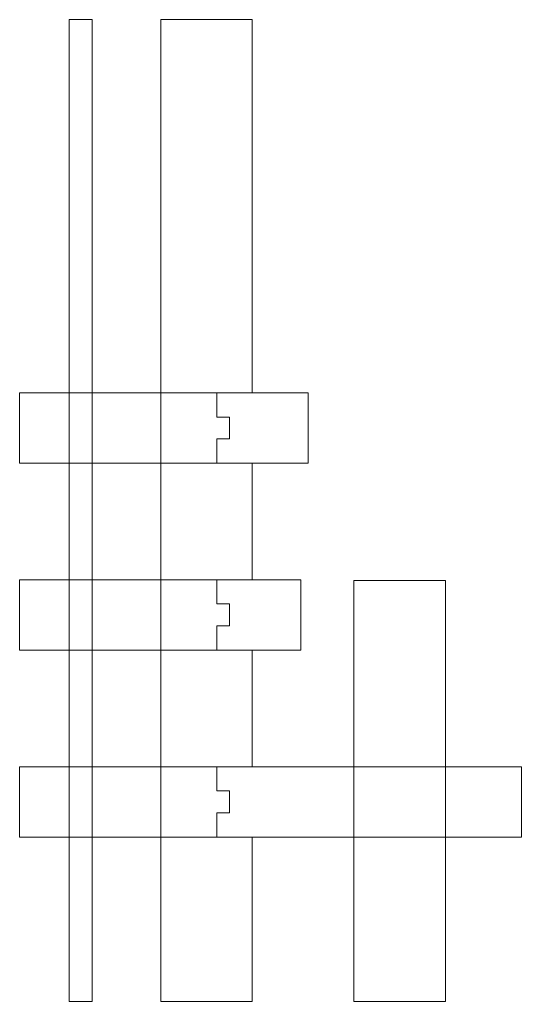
# Model space of a CAD drawing. Header units: inches. Extents: x 0 to 5.4, y 0 to 10.5.
import ezdxf

# ---------------------------------------------------------------- set-up
doc = ezdxf.new("R2010")
doc.units = ezdxf.units.IN
doc.header["$MEASUREMENT"] = 0
doc.layers.add('None', color=7, linetype='Continuous', lineweight=5)

msp = doc.modelspace()

# ---------------------------------------------------------------- linework, layer by layer
at = {"layer": 'None', "color": 7, "linetype": 'Continuous', "lineweight": 5, "flags": 128}
for points in [[(0.52, 10.5), (0.765, 10.5), (0.765, 0), (0.52, 0)], [(2.1, 5.755), (2.1, 6.015), (2.235, 6.015), (2.235, 6.25), (2.1, 6.25), (2.1, 6.51), (2.48, 6.51), (2.48, 10.5), (1.5, 10.5), (1.5, 0), (2.48, 0), (2.48, 1.755), (2.1, 1.755), (2.1, 2.015), (2.235, 2.015), (2.235, 2.25), (2.1, 2.25), (2.1, 2.51), (2.48, 2.51), (2.48, 3.755), (2.235, 3.755), (2.235, 3.755), (2.1, 3.755), (2.1, 4.015), (2.235, 4.015), (2.235, 4.25), (2.1, 4.25), (2.1, 4.51), (2.48, 4.51), (2.48, 5.755)], [(-0.01, 6.51), (3.078, 6.51), (3.078, 5.755), (-0.01, 5.755)], [(-0.01, 4.51), (3, 4.51), (3, 3.755), (-0.01, 3.755)], [(3.566, 4.5), (4.546, 4.5), (4.546, 0), (3.566, 0)], [(-0.01, 2.51), (5.359, 2.51), (5.359, 1.755), (-0.01, 1.755)]]:
    msp.add_lwpolyline(points, close=True, dxfattribs=at)

doc.saveas('drawing.dxf')
